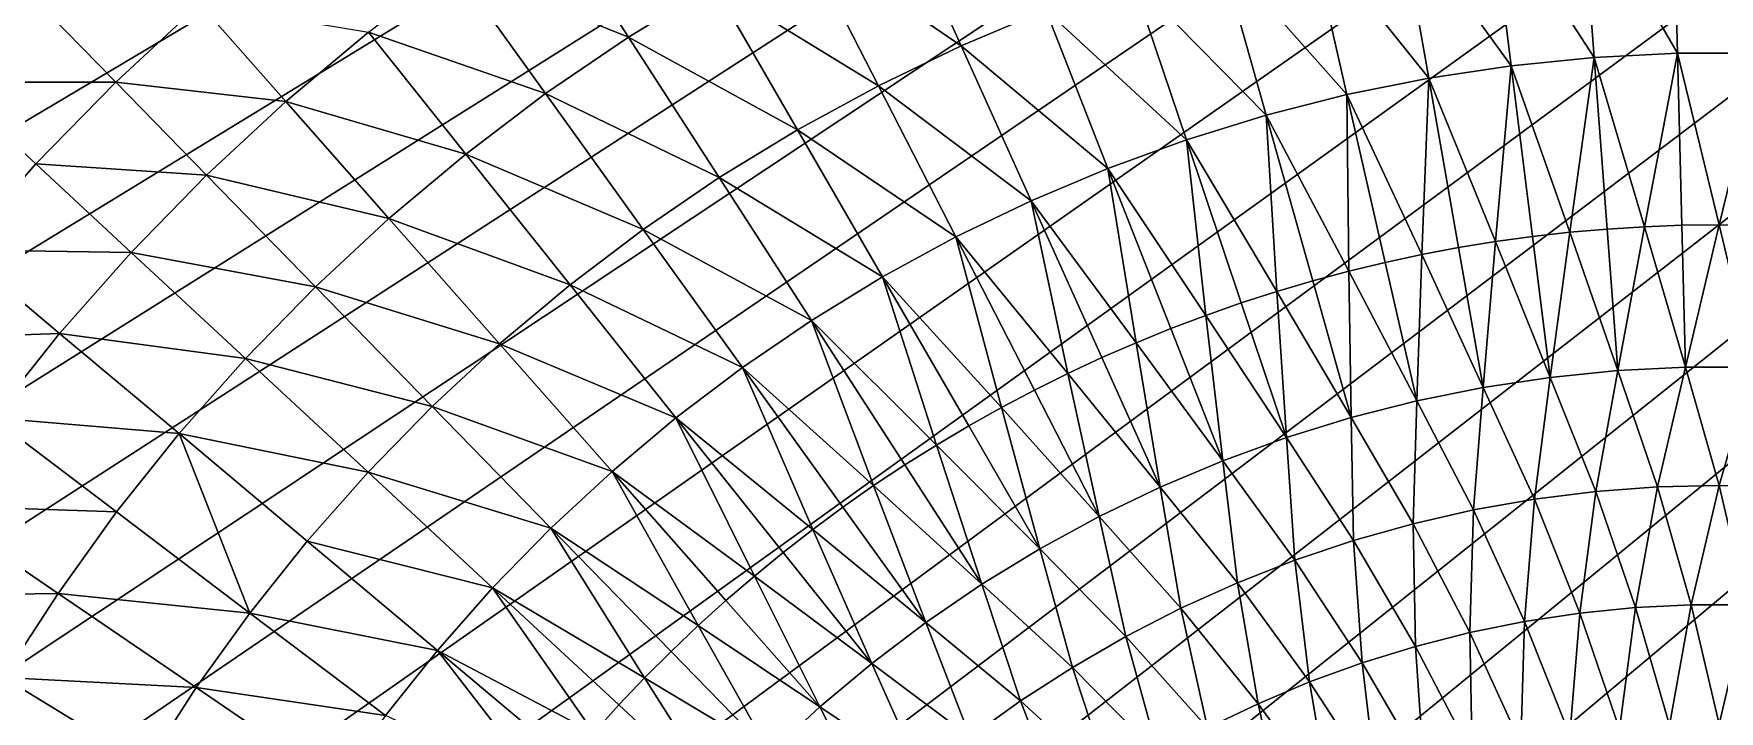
# Model space of a CAD drawing. Header units: millimetres. Extents: x -260 to 430, y -260 to 260.
# Drawn here: x -50.5 to 0, y 30.4 to 50.7 of the extents above; entities that cross this region are included whole.
import ezdxf

# ---------------------------------------------------------------- set-up
doc = ezdxf.new("R2010")
doc.units = ezdxf.units.MM
doc.header["$MEASUREMENT"] = 0
doc.layers.add('MESH_3D', color=2, linetype='CONTINUOUS')

msp = doc.modelspace()

# ---------------------------------------------------------------- linework, layer by layer
at = {"layer": 'MESH_3D'}
for points in [[(181.542, 186.125, 2950), (-259.919, 6.482, 2950), (-260, 0, 2950)], [(181.542, 186.125, 2950), (-260, 0, 2950), (-259.919, -6.482, 2950)], [(181.542, 186.125, 2950), (-259.677, 12.96, 2950), (-259.919, 6.482, 2950)], [(181.542, 186.125, 2950), (-259.919, -6.482, 2950), (-259.677, -12.96, 2950)], [(181.542, 186.125, 2950), (-259.273, 19.43, 2950), (-259.677, 12.96, 2950)], [(181.542, 186.125, 2950), (-259.677, -12.96, 2950), (-259.273, -19.43, 2950)], [(181.542, 186.125, 2950), (-258.708, 25.888, 2950), (-259.273, 19.43, 2950)], [(181.542, 186.125, 2950), (-259.273, -19.43, 2950), (-258.708, -25.888, 2950)], [(181.542, 186.125, 2950), (-257.982, 32.329, 2950), (-258.708, 25.888, 2950)], [(181.542, 186.125, 2950), (-258.708, -25.888, 2950), (-257.982, -32.329, 2950)], [(181.542, 186.125, 2950), (-257.096, 38.751, 2950), (-257.982, 32.329, 2950)], [(181.542, 186.125, 2950), (-257.982, -32.329, 2950), (-257.096, -38.751, 2950)], [(181.542, 186.125, 2950), (-256.05, 45.149, 2950), (-257.096, 38.751, 2950)], [(181.542, 186.125, 2950), (-257.096, -38.751, 2950), (-256.05, -45.149, 2950)], [(181.542, 186.125, 2950), (-254.845, 51.518, 2950), (-256.05, 45.149, 2950)], [(181.542, 186.125, 2950), (-256.05, -45.149, 2950), (-254.845, -51.518, 2950)], [(181.542, 186.125, 2950), (-254.845, -51.518, 2950), (-253.481, -57.855, 2950)], [(181.542, 186.125, 2950), (-253.481, -57.855, 2950), (-251.96, -64.157, 2950)], [(181.542, 186.125, 2950), (-251.96, -64.157, 2950), (-250.282, -70.419, 2950)], [(181.542, 186.125, 2950), (-250.282, -70.419, 2950), (-248.449, -76.636, 2950)], [(181.542, 186.125, 2950), (-248.449, -76.636, 2950), (-246.461, -82.807, 2950)], [(181.542, 186.125, 2950), (-246.461, -82.807, 2950), (-244.32, -88.925, 2950)], [(181.542, 186.125, 2950), (-244.32, -88.925, 2950), (-242.027, -94.989, 2950)], [(181.542, 186.125, 2950), (-242.027, -94.989, 2950), (-239.584, -100.993, 2950)], [(181.542, 186.125, 2950), (-239.584, -100.993, 2950), (-236.992, -106.935, 2950)], [(181.542, 186.125, 2950), (-236.992, -106.935, 2950), (-234.252, -112.81, 2950)], [(181.542, 186.125, 2950), (-234.252, -112.81, 2950), (-231.367, -118.615, 2950)], [(181.542, 186.125, 2950), (-231.367, -118.615, 2950), (-228.338, -124.346, 2950)], [(181.542, 186.125, 2950), (-228.338, -124.346, 2950), (-225.167, -130, 2950)], [(181.542, 186.125, 2950), (-225.167, -130, 2950), (-221.856, -135.573, 2950)], [(181.542, 186.125, 2950), (-221.856, -135.573, 2950), (-218.407, -141.062, 2950)], [(181.542, 186.125, 2950), (-218.407, -141.062, 2950), (-214.822, -146.463, 2950)], [(181.542, 186.125, 2950), (-214.822, -146.463, 2950), (-211.104, -151.773, 2950)], [(181.542, 186.125, 2950), (-211.104, -151.773, 2950), (-207.254, -156.989, 2950)], [(181.542, 186.125, 2950), (-207.254, -156.989, 2950), (-203.276, -162.107, 2950)], [(181.542, 186.125, 2950), (-203.276, -162.107, 2950), (-199.172, -167.125, 2950)], [(181.542, 186.125, 2950), (-199.172, -167.125, 2950), (-194.943, -172.038, 2950)], [(181.542, 186.125, 2950), (-194.943, -172.038, 2950), (-190.593, -176.845, 2950)], [(181.542, 186.125, 2950), (-190.593, -176.845, 2950), (-186.125, -181.542, 2950)], [(181.542, 186.125, 2950), (-186.125, -181.542, 2950), (-181.542, -186.125, 2950)], [(181.542, 186.125, 2950), (-181.542, -186.125, 2950), (-176.845, -190.593, 2950)], [(181.542, 186.125, 2950), (-176.845, -190.593, 2950), (-172.038, -194.943, 2950)], [(181.542, 186.125, 2950), (-172.038, -194.943, 2950), (-167.125, -199.172, 2950)], [(181.542, 186.125, 2950), (-167.125, -199.172, 2950), (-162.107, -203.276, 2950)], [(181.542, 186.125, 2950), (-162.107, -203.276, 2950), (-156.989, -207.254, 2950)], [(181.542, 186.125, 2950), (-156.989, -207.254, 2950), (-151.773, -211.104, 2950)], [(181.542, 186.125, 2950), (-151.773, -211.104, 2950), (-146.463, -214.822, 2950)], [(181.542, 186.125, 2950), (-146.463, -214.822, 2950), (-141.062, -218.407, 2950)], [(181.542, 186.125, 2950), (-141.062, -218.407, 2950), (-135.573, -221.856, 2950)], [(181.542, 186.125, 2950), (-135.573, -221.856, 2950), (-130, -225.167, 2950)], [(181.542, 186.125, 2950), (-130, -225.167, 2950), (-124.346, -228.338, 2950)], [(181.542, 186.125, 2950), (-124.346, -228.338, 2950), (-118.615, -231.367, 2950)], [(181.542, 186.125, 2950), (-118.615, -231.367, 2950), (-112.81, -234.252, 2950)], [(181.542, 186.125, 2950), (-112.81, -234.252, 2950), (-106.935, -236.992, 2950)], [(181.542, 186.125, 2950), (-106.935, -236.992, 2950), (-100.993, -239.584, 2950)], [(181.542, 186.125, 2950), (-100.993, -239.584, 2950), (-94.989, -242.027, 2950)], [(181.542, 186.125, 2950), (-94.989, -242.027, 2950), (-88.925, -244.32, 2950)], [(181.542, 186.125, 2950), (-88.925, -244.32, 2950), (-82.807, -246.461, 2950)], [(181.542, 186.125, 2950), (-82.807, -246.461, 2950), (-76.636, -248.449, 2950)], [(181.542, 186.125, 2950), (-76.636, -248.449, 2950), (-70.419, -250.282, 2950)], [(181.542, 186.125, 2950), (-70.419, -250.282, 2950), (-64.157, -251.96, 2950)], [(181.542, 186.125, 2950), (-64.157, -251.96, 2950), (-57.855, -253.481, 2950)], [(181.542, 186.125, 2950), (-57.855, -253.481, 2950), (-51.518, -254.845, 2950)], [(181.542, 186.125, 2950), (-51.518, -254.845, 2950), (-45.149, -256.05, 2950)], [(181.542, 186.125, 2950), (-45.149, -256.05, 2950), (-38.751, -257.096, 2950)], [(181.542, 186.125, 2950), (-38.751, -257.096, 2950), (-32.329, -257.982, 2950)], [(181.542, 186.125, 2950), (-32.329, -257.982, 2950), (-25.888, -258.708, 2950)], [(181.542, 186.125, 2950), (-25.888, -258.708, 2950), (-19.43, -259.273, 2950)], [(181.542, 186.125, 2950), (-19.43, -259.273, 2950), (-12.96, -259.677, 2950)], [(181.542, 186.125, 2950), (-12.96, -259.677, 2950), (-6.482, -259.919, 2950)], [(181.542, 186.125, 2950), (-6.482, -259.919, 2950), (0, -260, 2950)], [(-6.871, 54.826, -38.639), (-4.129, 55.101, -38.639), (-3.748, 50.02, -40.339)], [(-4.129, 55.101, -38.639), (-1.378, 55.238, -38.639), (-1.251, 50.144, -40.339)], [(-4.129, 55.101, -38.639), (-1.251, 50.144, -40.339), (-3.748, 50.02, -40.339)], [(-1.378, 55.238, -38.639), (1.251, 50.144, -40.339), (-1.251, 50.144, -40.339)], [(-1.378, 55.238, -38.639), (1.378, 55.238, -38.639), (1.251, 50.144, -40.339)], [(-27.496, 53.633, -36.717), (-24.789, 54.937, -36.717), (-22.726, 50.365, -38.639)], [(-24.789, 54.937, -36.717), (-20.187, 51.436, -38.639), (-22.726, 50.365, -38.639)], [(-9.595, 54.416, -38.639), (-6.871, 54.826, -38.639), (-6.237, 49.77, -40.339)], [(-6.871, 54.826, -38.639), (-3.748, 50.02, -40.339), (-6.237, 49.77, -40.339)], [(-37.911, 52.731, -34.667), (-35.235, 54.555, -34.667), (-32.7, 50.629, -36.717)], [(-35.235, 54.555, -34.667), (-30.135, 52.196, -36.717), (-32.7, 50.629, -36.717)], [(-12.295, 53.87, -38.639), (-9.595, 54.416, -38.639), (-8.71, 49.398, -40.339)], [(-9.595, 54.416, -38.639), (-6.237, 49.77, -40.339), (-8.71, 49.398, -40.339)], [(-30.135, 52.196, -36.717), (-27.496, 53.633, -36.717), (-25.208, 49.17, -38.639)], [(-27.496, 53.633, -36.717), (-22.726, 50.365, -38.639), (-25.208, 49.17, -38.639)], [(-14.965, 53.19, -38.639), (-12.295, 53.87, -38.639), (-11.162, 48.902, -40.339)], [(-12.295, 53.87, -38.639), (-8.71, 49.398, -40.339), (-11.162, 48.902, -40.339)], [(-17.598, 52.378, -38.639), (-14.965, 53.19, -38.639), (-13.585, 48.285, -40.339)], [(-14.965, 53.19, -38.639), (-11.162, 48.902, -40.339), (-13.585, 48.285, -40.339)], [(-40.492, 50.775, -34.667), (-37.911, 52.731, -34.667), (-35.183, 48.936, -36.717)], [(-37.911, 52.731, -34.667), (-32.7, 50.629, -36.717), (-35.183, 48.936, -36.717)], [(-32.7, 50.629, -36.717), (-30.135, 52.196, -36.717), (-27.628, 47.852, -38.639)], [(-30.135, 52.196, -36.717), (-25.208, 49.17, -38.639), (-27.628, 47.852, -38.639)], [(-20.187, 51.436, -38.639), (-17.598, 52.378, -38.639), (-15.975, 47.548, -40.339)], [(-17.598, 52.378, -38.639), (-13.585, 48.285, -40.339), (-15.975, 47.548, -40.339)], [(-53.112, 49.281, -30.723), (-50.589, 51.867, -30.723), (-48.068, 49.281, -32.733)], [(-50.589, 51.867, -30.723), (-45.552, 51.616, -32.733), (-48.068, 49.281, -32.733)], [(-48.068, 49.281, -32.733), (-45.552, 51.616, -32.733), (-42.973, 48.694, -34.667)], [(-45.552, 51.616, -32.733), (-40.492, 50.775, -34.667), (-42.973, 48.694, -34.667)], [(-22.726, 50.365, -38.639), (-20.187, 51.436, -38.639), (-18.325, 46.692, -40.339)], [(-20.187, 51.436, -38.639), (-15.975, 47.548, -40.339), (-18.325, 46.692, -40.339)], [(-42.973, 48.694, -34.667), (-40.492, 50.775, -34.667), (-37.578, 47.122, -36.717)], [(-40.492, 50.775, -34.667), (-35.183, 48.936, -36.717), (-37.578, 47.122, -36.717)], [(-35.183, 48.936, -36.717), (-32.7, 50.629, -36.717), (-29.978, 46.416, -38.639)], [(-32.7, 50.629, -36.717), (-27.628, 47.852, -38.639), (-29.978, 46.416, -38.639)], [(-25.208, 49.17, -38.639), (-22.726, 50.365, -38.639), (-20.63, 45.721, -40.339)], [(-22.726, 50.365, -38.639), (-18.325, 46.692, -40.339), (-20.63, 45.721, -40.339)], [(-3.748, 50.02, -40.339), (-1.251, 50.144, -40.339), (-2.243, 44.944, -41.833)], [(-1.251, 50.144, -40.339), (-1.122, 44.986, -41.833), (-2.243, 44.944, -41.833)], [(-1.251, 50.144, -40.339), (1.251, 50.144, -40.339), (0, 45, -41.833)], [(-1.251, 50.144, -40.339), (0, 45, -41.833), (-1.122, 44.986, -41.833)], [(1.251, 50.144, -40.339), (1.122, 44.986, -41.833), (0, 45, -41.833)], [(-8.71, 49.398, -40.339), (-6.237, 49.77, -40.339), (-6.707, 44.497, -41.833)], [(-6.237, 49.77, -40.339), (-5.595, 44.651, -41.833), (-6.707, 44.497, -41.833)], [(-6.237, 49.77, -40.339), (-3.748, 50.02, -40.339), (-4.481, 44.776, -41.833)], [(-6.237, 49.77, -40.339), (-4.481, 44.776, -41.833), (-5.595, 44.651, -41.833)], [(-3.748, 50.02, -40.339), (-3.363, 44.874, -41.833), (-4.481, 44.776, -41.833)], [(-3.748, 50.02, -40.339), (-2.243, 44.944, -41.833), (-3.363, 44.874, -41.833)], [(-53.112, 49.281, -30.723), (-50.465, 46.824, -32.733), (-52.736, 44.251, -32.733)], [(-53.112, 49.281, -30.723), (-48.068, 49.281, -32.733), (-50.465, 46.824, -32.733)], [(-50.465, 46.824, -32.733), (-48.068, 49.281, -32.733), (-45.346, 46.491, -34.667)], [(-48.068, 49.281, -32.733), (-42.973, 48.694, -34.667), (-45.346, 46.491, -34.667)], [(-27.628, 47.852, -38.639), (-25.208, 49.17, -38.639), (-22.883, 44.636, -40.339)], [(-25.208, 49.17, -38.639), (-20.63, 45.721, -40.339), (-22.883, 44.636, -40.339)], [(-11.162, 48.902, -40.339), (-8.71, 49.398, -40.339), (-8.917, 44.108, -41.833)], [(-8.71, 49.398, -40.339), (-7.814, 44.316, -41.833), (-8.917, 44.108, -41.833)], [(-8.71, 49.398, -40.339), (-6.707, 44.497, -41.833), (-7.814, 44.316, -41.833)], [(-45.346, 46.491, -34.667), (-42.973, 48.694, -34.667), (-39.88, 45.19, -36.717)], [(-42.973, 48.694, -34.667), (-37.578, 47.122, -36.717), (-39.88, 45.19, -36.717)], [(-37.578, 47.122, -36.717), (-35.183, 48.936, -36.717), (-32.255, 44.864, -38.639)], [(-35.183, 48.936, -36.717), (-29.978, 46.416, -38.639), (-32.255, 44.864, -38.639)], [(-13.585, 48.285, -40.339), (-11.162, 48.902, -40.339), (-11.104, 43.608, -41.833)], [(-11.162, 48.902, -40.339), (-8.917, 44.108, -41.833), (-10.013, 43.872, -41.833)], [(-11.162, 48.902, -40.339), (-10.013, 43.872, -41.833), (-11.104, 43.608, -41.833)], [(-15.975, 47.548, -40.339), (-13.585, 48.285, -40.339), (-13.264, 43.001, -41.833)], [(-13.585, 48.285, -40.339), (-11.104, 43.608, -41.833), (-12.188, 43.318, -41.833)], [(-13.585, 48.285, -40.339), (-12.188, 43.318, -41.833), (-13.264, 43.001, -41.833)], [(-29.978, 46.416, -38.639), (-27.628, 47.852, -38.639), (-25.08, 43.44, -40.339)], [(-27.628, 47.852, -38.639), (-22.883, 44.636, -40.339), (-25.08, 43.44, -40.339)], [(-18.325, 46.692, -40.339), (-15.975, 47.548, -40.339), (-15.391, 42.286, -41.833)], [(-15.975, 47.548, -40.339), (-13.264, 43.001, -41.833), (-14.332, 42.657, -41.833)], [(-15.975, 47.548, -40.339), (-14.332, 42.657, -41.833), (-15.391, 42.286, -41.833)], [(-39.88, 45.19, -36.717), (-37.578, 47.122, -36.717), (-34.451, 43.2, -38.639)], [(-37.578, 47.122, -36.717), (-32.255, 44.864, -38.639), (-34.451, 43.2, -38.639)], [(-52.736, 44.251, -32.733), (-50.465, 46.824, -32.733), (-47.607, 44.173, -34.667)], [(-50.465, 46.824, -32.733), (-45.346, 46.491, -34.667), (-47.607, 44.173, -34.667)], [(-47.607, 44.173, -34.667), (-45.346, 46.491, -34.667), (-42.083, 43.146, -36.717)], [(-45.346, 46.491, -34.667), (-39.88, 45.19, -36.717), (-42.083, 43.146, -36.717)], [(-20.63, 45.721, -40.339), (-18.325, 46.692, -40.339), (-17.48, 41.466, -41.833)], [(-18.325, 46.692, -40.339), (-15.391, 42.286, -41.833), (-16.44, 41.889, -41.833)], [(-18.325, 46.692, -40.339), (-16.44, 41.889, -41.833), (-17.48, 41.466, -41.833)], [(-32.255, 44.864, -38.639), (-29.978, 46.416, -38.639), (-27.214, 42.136, -40.339)], [(-29.978, 46.416, -38.639), (-25.08, 43.44, -40.339), (-27.214, 42.136, -40.339)], [(-22.883, 44.636, -40.339), (-20.63, 45.721, -40.339), (-19.525, 40.544, -41.833)], [(-20.63, 45.721, -40.339), (-17.48, 41.466, -41.833), (-18.508, 41.018, -41.833)], [(-20.63, 45.721, -40.339), (-18.508, 41.018, -41.833), (-19.525, 40.544, -41.833)], [(-42.083, 43.146, -36.717), (-39.88, 45.19, -36.717), (-36.562, 41.429, -38.639)], [(-39.88, 45.19, -36.717), (-34.451, 43.2, -38.639), (-36.562, 41.429, -38.639)], [(-1.016, 40.73, -42.91), (-2.243, 44.944, -41.833), (-1.122, 44.986, -41.833)], [(-1.016, 40.73, -42.91), (-1.122, 44.986, -41.833), (0, 45, -41.833)], [(-1.016, 40.73, -42.91), (0, 45, -41.833), (1.016, 40.73, -42.91)], [(1.016, 40.73, -42.91), (0, 45, -41.833), (1.122, 44.986, -41.833)], [(-34.451, 43.2, -38.639), (-32.255, 44.864, -38.639), (-29.28, 40.727, -40.339)], [(-32.255, 44.864, -38.639), (-27.214, 42.136, -40.339), (-29.28, 40.727, -40.339)], [(-25.08, 43.44, -40.339), (-22.883, 44.636, -40.339), (-21.521, 39.52, -41.833)], [(-22.883, 44.636, -40.339), (-19.525, 40.544, -41.833), (-20.529, 40.044, -41.833)], [(-22.883, 44.636, -40.339), (-20.529, 40.044, -41.833), (-21.521, 39.52, -41.833)], [(-7.075, 40.124, -42.91), (-7.814, 44.316, -41.833), (-6.707, 44.497, -41.833)], [(-7.075, 40.124, -42.91), (-6.707, 44.497, -41.833), (-5.066, 40.427, -42.91)], [(-5.066, 40.427, -42.91), (-6.707, 44.497, -41.833), (-5.595, 44.651, -41.833)], [(-5.066, 40.427, -42.91), (-5.595, 44.651, -41.833), (-4.481, 44.776, -41.833)], [(-5.066, 40.427, -42.91), (-4.481, 44.776, -41.833), (-3.045, 40.629, -42.91)], [(-3.045, 40.629, -42.91), (-4.481, 44.776, -41.833), (-3.363, 44.874, -41.833)], [(-3.045, 40.629, -42.91), (-3.363, 44.874, -41.833), (-2.243, 44.944, -41.833)], [(-3.045, 40.629, -42.91), (-2.243, 44.944, -41.833), (-1.016, 40.73, -42.91)], [(-54.876, 41.567, -32.733), (-52.736, 44.251, -32.733), (-49.75, 41.745, -34.667)], [(-52.736, 44.251, -32.733), (-47.607, 44.173, -34.667), (-49.75, 41.745, -34.667)], [(-49.75, 41.745, -34.667), (-47.607, 44.173, -34.667), (-44.182, 40.995, -36.717)], [(-47.607, 44.173, -34.667), (-42.083, 43.146, -36.717), (-44.182, 40.995, -36.717)], [(-9.066, 39.721, -42.91), (-10.013, 43.872, -41.833), (-8.917, 44.108, -41.833)], [(-9.066, 39.721, -42.91), (-8.917, 44.108, -41.833), (-7.075, 40.124, -42.91)], [(-7.075, 40.124, -42.91), (-8.917, 44.108, -41.833), (-7.814, 44.316, -41.833)], [(-11.035, 39.22, -42.91), (-12.188, 43.318, -41.833), (-11.104, 43.608, -41.833)], [(-9.066, 39.721, -42.91), (-11.104, 43.608, -41.833), (-10.013, 43.872, -41.833)], [(-11.035, 39.22, -42.91), (-11.104, 43.608, -41.833), (-9.066, 39.721, -42.91)], [(-44.182, 40.995, -36.717), (-42.083, 43.146, -36.717), (-38.581, 39.555, -38.639)], [(-42.083, 43.146, -36.717), (-36.562, 41.429, -38.639), (-38.581, 39.555, -38.639)], [(-36.562, 41.429, -38.639), (-34.451, 43.2, -38.639), (-31.274, 39.216, -40.339)], [(-34.451, 43.2, -38.639), (-29.28, 40.727, -40.339), (-31.274, 39.216, -40.339)], [(-27.214, 42.136, -40.339), (-25.08, 43.44, -40.339), (-23.465, 38.398, -41.833)], [(-25.08, 43.44, -40.339), (-21.521, 39.52, -41.833), (-22.5, 38.971, -41.833)], [(-25.08, 43.44, -40.339), (-22.5, 38.971, -41.833), (-23.465, 38.398, -41.833)], [(-12.976, 38.621, -42.91), (-14.332, 42.657, -41.833), (-13.264, 43.001, -41.833)], [(-11.035, 39.22, -42.91), (-13.264, 43.001, -41.833), (-12.188, 43.318, -41.833)], [(-12.976, 38.621, -42.91), (-13.264, 43.001, -41.833), (-11.035, 39.22, -42.91)], [(-12.976, 38.621, -42.91), (-15.391, 42.286, -41.833), (-14.332, 42.657, -41.833)], [(-29.28, 40.727, -40.339), (-27.214, 42.136, -40.339), (-25.349, 37.181, -41.833)], [(-27.214, 42.136, -40.339), (-23.465, 38.398, -41.833), (-24.415, 37.801, -41.833)], [(-27.214, 42.136, -40.339), (-24.415, 37.801, -41.833), (-25.349, 37.181, -41.833)], [(-14.885, 37.926, -42.91), (-16.44, 41.889, -41.833), (-15.391, 42.286, -41.833)], [(-14.885, 37.926, -42.91), (-15.391, 42.286, -41.833), (-12.976, 38.621, -42.91)], [(-54.876, 41.567, -32.733), (-49.75, 41.745, -34.667), (-51.769, 39.214, -34.667)], [(-51.769, 39.214, -34.667), (-49.75, 41.745, -34.667), (-46.17, 38.741, -36.717)], [(-49.75, 41.745, -34.667), (-44.182, 40.995, -36.717), (-46.17, 38.741, -36.717)], [(-16.757, 37.137, -42.91), (-18.508, 41.018, -41.833), (-17.48, 41.466, -41.833)], [(-14.885, 37.926, -42.91), (-17.48, 41.466, -41.833), (-16.44, 41.889, -41.833)], [(-16.757, 37.137, -42.91), (-17.48, 41.466, -41.833), (-14.885, 37.926, -42.91)], [(-46.17, 38.741, -36.717), (-44.182, 40.995, -36.717), (-40.505, 37.583, -38.639)], [(-44.182, 40.995, -36.717), (-38.581, 39.555, -38.639), (-40.505, 37.583, -38.639)], [(-38.581, 39.555, -38.639), (-36.562, 41.429, -38.639), (-33.19, 37.609, -40.339)], [(-36.562, 41.429, -38.639), (-31.274, 39.216, -40.339), (-33.19, 37.609, -40.339)], [(-16.757, 37.137, -42.91), (-19.525, 40.544, -41.833), (-18.508, 41.018, -41.833)], [(-31.274, 39.216, -40.339), (-29.28, 40.727, -40.339), (-27.171, 35.871, -41.833)], [(-29.28, 40.727, -40.339), (-25.349, 37.181, -41.833), (-26.268, 36.537, -41.833)], [(-29.28, 40.727, -40.339), (-26.268, 36.537, -41.833), (-27.171, 35.871, -41.833)], [(-18.587, 36.256, -42.91), (-20.529, 40.044, -41.833), (-19.525, 40.544, -41.833)], [(-18.587, 36.256, -42.91), (-19.525, 40.544, -41.833), (-16.757, 37.137, -42.91)], [(-5.543, 36.775, -43.709), (-7.075, 40.124, -42.91), (-5.066, 40.427, -42.91)], [(-5.543, 36.775, -43.709), (-5.066, 40.427, -42.91), (-3.703, 37.005, -43.709)], [(-3.703, 37.005, -43.709), (-5.066, 40.427, -42.91), (-3.045, 40.629, -42.91)], [(-3.703, 37.005, -43.709), (-3.045, 40.629, -42.91), (-1.854, 37.144, -43.709)], [(-1.854, 37.144, -43.709), (-3.045, 40.629, -42.91), (-1.016, 40.73, -42.91)], [(-1.854, 37.144, -43.709), (-1.016, 40.73, -42.91), (0, 37.19, -43.709)], [(0, 37.19, -43.709), (-1.016, 40.73, -42.91), (1.016, 40.73, -42.91)], [(0, 37.19, -43.709), (1.016, 40.73, -42.91), (1.854, 37.144, -43.709)], [(-18.587, 36.256, -42.91), (-21.521, 39.52, -41.833), (-20.529, 40.044, -41.833)], [(-7.369, 36.453, -43.709), (-9.066, 39.721, -42.91), (-7.075, 40.124, -42.91)], [(-7.369, 36.453, -43.709), (-7.075, 40.124, -42.91), (-5.543, 36.775, -43.709)], [(-40.505, 37.583, -38.639), (-38.581, 39.555, -38.639), (-35.023, 35.908, -40.339)], [(-38.581, 39.555, -38.639), (-33.19, 37.609, -40.339), (-35.023, 35.908, -40.339)], [(-20.371, 35.284, -42.91), (-22.5, 38.971, -41.833), (-21.521, 39.52, -41.833)], [(-20.371, 35.284, -42.91), (-21.521, 39.52, -41.833), (-18.587, 36.256, -42.91)], [(-9.177, 36.04, -43.709), (-11.035, 39.22, -42.91), (-9.066, 39.721, -42.91)], [(-9.177, 36.04, -43.709), (-9.066, 39.721, -42.91), (-7.369, 36.453, -43.709)], [(-53.659, 36.584, -34.667), (-51.769, 39.214, -34.667), (-48.044, 36.392, -36.717)], [(-51.769, 39.214, -34.667), (-46.17, 38.741, -36.717), (-48.044, 36.392, -36.717)], [(-33.19, 37.609, -40.339), (-31.274, 39.216, -40.339), (-28.925, 34.472, -41.833)], [(-31.274, 39.216, -40.339), (-27.171, 35.871, -41.833), (-28.057, 35.182, -41.833)], [(-31.274, 39.216, -40.339), (-28.057, 35.182, -41.833), (-28.925, 34.472, -41.833)], [(-20.371, 35.284, -42.91), (-23.465, 38.398, -41.833), (-22.5, 38.971, -41.833)], [(-10.962, 35.538, -43.709), (-12.976, 38.621, -42.91), (-11.035, 39.22, -42.91)], [(-10.962, 35.538, -43.709), (-11.035, 39.22, -42.91), (-9.177, 36.04, -43.709)], [(-48.044, 36.392, -36.717), (-46.17, 38.741, -36.717), (-44.046, 33.363, -38.639)], [(-46.17, 38.741, -36.717), (-40.505, 37.583, -38.639), (-42.328, 35.517, -38.639)], [(-46.17, 38.741, -36.717), (-42.328, 35.517, -38.639), (-44.046, 33.363, -38.639)], [(-12.72, 34.947, -43.709), (-14.885, 37.926, -42.91), (-12.976, 38.621, -42.91)], [(-12.72, 34.947, -43.709), (-12.976, 38.621, -42.91), (-10.962, 35.538, -43.709)], [(-22.105, 34.225, -42.91), (-24.415, 37.801, -41.833), (-23.465, 38.398, -41.833)], [(-22.105, 34.225, -42.91), (-23.465, 38.398, -41.833), (-20.371, 35.284, -42.91)], [(-14.446, 34.27, -43.709), (-16.757, 37.137, -42.91), (-14.885, 37.926, -42.91)], [(-14.446, 34.27, -43.709), (-14.885, 37.926, -42.91), (-12.72, 34.947, -43.709)], [(-42.328, 35.517, -38.639), (-40.505, 37.583, -38.639), (-36.77, 34.117, -40.339)], [(-40.505, 37.583, -38.639), (-35.023, 35.908, -40.339), (-36.77, 34.117, -40.339)], [(-35.023, 35.908, -40.339), (-33.19, 37.609, -40.339), (-30.608, 32.987, -41.833)], [(-33.19, 37.609, -40.339), (-28.925, 34.472, -41.833), (-29.776, 33.74, -41.833)], [(-33.19, 37.609, -40.339), (-29.776, 33.74, -41.833), (-30.608, 32.987, -41.833)], [(-22.105, 34.225, -42.91), (-25.349, 37.181, -41.833), (-24.415, 37.801, -41.833)], [(-23.783, 33.081, -42.91), (-26.268, 36.537, -41.833), (-25.349, 37.181, -41.833)], [(-23.783, 33.081, -42.91), (-25.349, 37.181, -41.833), (-22.105, 34.225, -42.91)], [(-16.136, 33.507, -43.709), (-18.587, 36.256, -42.91), (-16.757, 37.137, -42.91)], [(-16.136, 33.507, -43.709), (-16.757, 37.137, -42.91), (-14.446, 34.27, -43.709)], [(-5.543, 36.775, -43.709), (-3.703, 37.005, -43.709), (-4.18, 33.359, -44.426)], [(-3.703, 37.005, -43.709), (-2.512, 33.526, -44.426), (-4.18, 33.359, -44.426)], [(-3.703, 37.005, -43.709), (-1.854, 37.144, -43.709), (-2.512, 33.526, -44.426)], [(-1.854, 37.144, -43.709), (-0.838, 33.609, -44.426), (-2.512, 33.526, -44.426)], [(-1.854, 37.144, -43.709), (0, 37.19, -43.709), (-0.838, 33.609, -44.426)], [(0, 37.19, -43.709), (0.838, 33.609, -44.426), (-0.838, 33.609, -44.426)], [(0, 37.19, -43.709), (1.854, 37.144, -43.709), (0.838, 33.609, -44.426)], [(-55.416, 33.864, -34.667), (-53.659, 36.584, -34.667), (-49.798, 33.952, -36.717)], [(-53.659, 36.584, -34.667), (-48.044, 36.392, -36.717), (-49.798, 33.952, -36.717)], [(-49.798, 33.952, -36.717), (-48.044, 36.392, -36.717), (-44.046, 33.363, -38.639)], [(-23.783, 33.081, -42.91), (-27.171, 35.871, -41.833), (-26.268, 36.537, -41.833)], [(-9.177, 36.04, -43.709), (-7.369, 36.453, -43.709), (-7.481, 32.777, -44.426)], [(-7.369, 36.453, -43.709), (-5.838, 33.109, -44.426), (-7.481, 32.777, -44.426)], [(-7.369, 36.453, -43.709), (-5.543, 36.775, -43.709), (-5.838, 33.109, -44.426)], [(-5.543, 36.775, -43.709), (-4.18, 33.359, -44.426), (-5.838, 33.109, -44.426)], [(-36.77, 34.117, -40.339), (-35.023, 35.908, -40.339), (-32.214, 31.421, -41.833)], [(-35.023, 35.908, -40.339), (-30.608, 32.987, -41.833), (-31.421, 32.214, -41.833)], [(-35.023, 35.908, -40.339), (-31.421, 32.214, -41.833), (-32.214, 31.421, -41.833)], [(-17.786, 32.661, -43.709), (-20.371, 35.284, -42.91), (-18.587, 36.256, -42.91)], [(-17.786, 32.661, -43.709), (-18.587, 36.256, -42.91), (-16.136, 33.507, -43.709)], [(-10.962, 35.538, -43.709), (-9.177, 36.04, -43.709), (-9.106, 32.363, -44.426)], [(-9.177, 36.04, -43.709), (-7.481, 32.777, -44.426), (-9.106, 32.363, -44.426)], [(-44.046, 33.363, -38.639), (-42.328, 35.517, -38.639), (-38.425, 32.242, -40.339)], [(-42.328, 35.517, -38.639), (-36.77, 34.117, -40.339), (-38.425, 32.242, -40.339)], [(-25.403, 31.854, -42.91), (-28.057, 35.182, -41.833), (-27.171, 35.871, -41.833)], [(-25.403, 31.854, -42.91), (-27.171, 35.871, -41.833), (-23.783, 33.081, -42.91)], [(-12.72, 34.947, -43.709), (-10.962, 35.538, -43.709), (-10.707, 31.869, -44.426)], [(-10.962, 35.538, -43.709), (-9.106, 32.363, -44.426), (-10.707, 31.869, -44.426)], [(-25.403, 31.854, -42.91), (-28.925, 34.472, -41.833), (-28.057, 35.182, -41.833)], [(-19.392, 31.734, -43.709), (-22.105, 34.225, -42.91), (-20.371, 35.284, -42.91)], [(-19.392, 31.734, -43.709), (-20.371, 35.284, -42.91), (-17.786, 32.661, -43.709)], [(-14.446, 34.27, -43.709), (-12.72, 34.947, -43.709), (-12.283, 31.296, -44.426)], [(-12.72, 34.947, -43.709), (-10.707, 31.869, -44.426), (-12.283, 31.296, -44.426)], [(-26.959, 30.548, -42.91), (-29.776, 33.74, -41.833), (-28.925, 34.472, -41.833)], [(-26.959, 30.548, -42.91), (-28.925, 34.472, -41.833), (-25.403, 31.854, -42.91)], [(-55.416, 33.864, -34.667), (-49.798, 33.952, -36.717), (-51.429, 31.427, -36.717)], [(-51.429, 31.427, -36.717), (-49.798, 33.952, -36.717), (-45.654, 31.126, -38.639)], [(-49.798, 33.952, -36.717), (-44.046, 33.363, -38.639), (-45.654, 31.126, -38.639)], [(-38.425, 32.242, -40.339), (-36.77, 34.117, -40.339), (-33.74, 29.776, -41.833)], [(-36.77, 34.117, -40.339), (-32.214, 31.421, -41.833), (-32.987, 30.608, -41.833)], [(-36.77, 34.117, -40.339), (-32.987, 30.608, -41.833), (-33.74, 29.776, -41.833)], [(-20.95, 30.728, -43.709), (-23.783, 33.081, -42.91), (-22.105, 34.225, -42.91)], [(-20.95, 30.728, -43.709), (-22.105, 34.225, -42.91), (-19.392, 31.734, -43.709)], [(-16.136, 33.507, -43.709), (-14.446, 34.27, -43.709), (-13.827, 30.645, -44.426)], [(-14.446, 34.27, -43.709), (-12.283, 31.296, -44.426), (-13.827, 30.645, -44.426)], [(-45.654, 31.126, -38.639), (-44.046, 33.363, -38.639), (-39.984, 30.287, -40.339)], [(-44.046, 33.363, -38.639), (-38.425, 32.242, -40.339), (-39.984, 30.287, -40.339)], [(-26.959, 30.548, -42.91), (-30.608, 32.987, -41.833), (-29.776, 33.74, -41.833)], [(-17.786, 32.661, -43.709), (-16.136, 33.507, -43.709), (-15.338, 29.917, -44.426)], [(-16.136, 33.507, -43.709), (-13.827, 30.645, -44.426), (-15.338, 29.917, -44.426)], [(-4.476, 29.699, -45.064), (-5.838, 33.109, -44.426), (-4.18, 33.359, -44.426)], [(-4.476, 29.699, -45.064), (-4.18, 33.359, -44.426), (-2.99, 29.885, -45.064)], [(-2.99, 29.885, -45.064), (-4.18, 33.359, -44.426), (-2.512, 33.526, -44.426)], [(-2.99, 29.885, -45.064), (-2.512, 33.526, -44.426), (-1.497, 29.997, -45.064)], [(-1.497, 29.997, -45.064), (-2.512, 33.526, -44.426), (-0.838, 33.609, -44.426)], [(-1.497, 29.997, -45.064), (-0.838, 33.609, -44.426), (0, 30.034, -45.064)], [(0, 30.034, -45.064), (-0.838, 33.609, -44.426), (0.838, 33.609, -44.426)], [(0, 30.034, -45.064), (0.838, 33.609, -44.426), (1.497, 29.997, -45.064)], [(-28.448, 29.166, -42.91), (-31.421, 32.214, -41.833), (-30.608, 32.987, -41.833)], [(-28.448, 29.166, -42.91), (-30.608, 32.987, -41.833), (-26.959, 30.548, -42.91)], [(-22.455, 29.645, -43.709), (-25.403, 31.854, -42.91), (-23.783, 33.081, -42.91)], [(-22.455, 29.645, -43.709), (-23.783, 33.081, -42.91), (-20.95, 30.728, -43.709)], [(-5.951, 29.439, -45.064), (-7.481, 32.777, -44.426), (-5.838, 33.109, -44.426)], [(-5.951, 29.439, -45.064), (-5.838, 33.109, -44.426), (-4.476, 29.699, -45.064)], [(-19.392, 31.734, -43.709), (-17.786, 32.661, -43.709), (-16.81, 29.116, -44.426)], [(-17.786, 32.661, -43.709), (-15.338, 29.917, -44.426), (-16.81, 29.116, -44.426)], [(-8.853, 28.7, -45.064), (-10.707, 31.869, -44.426), (-9.106, 32.363, -44.426)], [(-7.411, 29.106, -45.064), (-9.106, 32.363, -44.426), (-7.481, 32.777, -44.426)], [(-8.853, 28.7, -45.064), (-9.106, 32.363, -44.426), (-7.411, 29.106, -45.064)], [(-7.411, 29.106, -45.064), (-7.481, 32.777, -44.426), (-5.951, 29.439, -45.064)], [(-39.984, 30.287, -40.339), (-38.425, 32.242, -40.339), (-35.182, 28.057, -41.833)], [(-38.425, 32.242, -40.339), (-33.74, 29.776, -41.833), (-34.472, 28.925, -41.833)], [(-38.425, 32.242, -40.339), (-34.472, 28.925, -41.833), (-35.182, 28.057, -41.833)], [(-28.448, 29.166, -42.91), (-32.214, 31.421, -41.833), (-31.421, 32.214, -41.833)], [(-23.905, 28.489, -43.709), (-26.959, 30.548, -42.91), (-25.403, 31.854, -42.91)], [(-23.905, 28.489, -43.709), (-25.403, 31.854, -42.91), (-22.455, 29.645, -43.709)], [(-10.272, 28.223, -45.064), (-12.283, 31.296, -44.426), (-10.707, 31.869, -44.426)], [(-10.272, 28.223, -45.064), (-10.707, 31.869, -44.426), (-8.853, 28.7, -45.064)], [(-52.931, 28.825, -36.717), (-51.429, 31.427, -36.717), (-47.149, 28.812, -38.639)], [(-51.429, 31.427, -36.717), (-45.654, 31.126, -38.639), (-47.149, 28.812, -38.639)], [(-29.867, 27.712, -42.91), (-32.987, 30.608, -41.833), (-32.214, 31.421, -41.833)], [(-29.867, 27.712, -42.91), (-32.214, 31.421, -41.833), (-28.448, 29.166, -42.91)], [(-20.95, 30.728, -43.709), (-19.392, 31.734, -43.709), (-18.24, 28.241, -44.426)], [(-19.392, 31.734, -43.709), (-16.81, 29.116, -44.426), (-18.24, 28.241, -44.426)], [(-47.149, 28.812, -38.639), (-45.654, 31.126, -38.639), (-41.444, 28.256, -40.339)], [(-45.654, 31.126, -38.639), (-39.984, 30.287, -40.339), (-41.444, 28.256, -40.339)], [(-11.666, 27.676, -45.064), (-13.827, 30.645, -44.426), (-12.283, 31.296, -44.426)], [(-11.666, 27.676, -45.064), (-12.283, 31.296, -44.426), (-10.272, 28.223, -45.064)], [(-29.867, 27.712, -42.91), (-33.74, 29.776, -41.833), (-32.987, 30.608, -41.833)], [(-25.296, 27.262, -43.709), (-28.448, 29.166, -42.91), (-26.959, 30.548, -42.91)], [(-25.296, 27.262, -43.709), (-26.959, 30.548, -42.91), (-23.905, 28.489, -43.709)], [(-22.455, 29.645, -43.709), (-20.95, 30.728, -43.709), (-19.625, 27.297, -44.426)], [(-20.95, 30.728, -43.709), (-18.24, 28.241, -44.426), (-19.625, 27.297, -44.426)], [(-13.031, 27.06, -45.064), (-15.338, 29.917, -44.426), (-13.827, 30.645, -44.426)], [(-13.031, 27.06, -45.064), (-13.827, 30.645, -44.426), (-11.666, 27.676, -45.064)]]:
    msp.add_3dface(points, dxfattribs=at)

doc.saveas('drawing.dxf')
